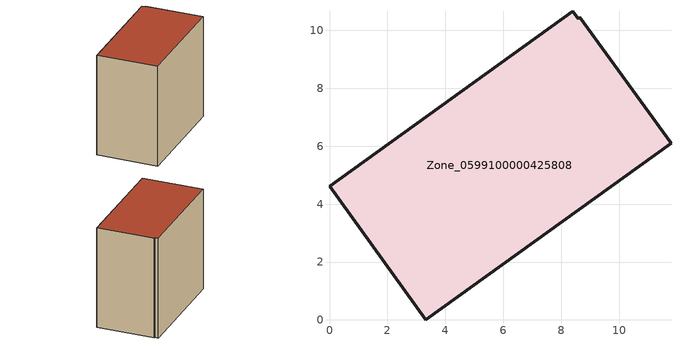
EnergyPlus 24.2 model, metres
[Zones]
Zone_0599100000425808
 floor ground (C_G): 3.33,0 0,4.62 8.4,10.67 8.58,10.4 8.65,10.45 11.79,6.09 z0
 wall outside (C_F): 3.33,0 11.79,6.09 8.65,10.45 8.58,10.4 8.4,10.67 0,4.62 3.33,0 z0:9.59
 roof outside (C_R): 0,4.62 3.33,0 11.79,6.09 8.65,10.45 8.58,10.4 8.4,10.67 z9.59
[BUILDING]
Pand.0599100000425808: North Axis=0; Terrain=City; Loads Convergence Tolerance Value=0.04; Temperature Convergence Tolerance Value=0.4; Solar Distribution=FullExterior; Maximum Number of Warmup Days=25; Minimum Number of Warmup Days=1
[Site:Location]
Rotterdam.The.Hague.AP_ZH_NLD Design_Conditions: Latitude=51.96; Longitude=4.45; Time Zone=1; Elevation=-4.5
[SITE:GROUNDTEMPERATURE:BUILDINGSURFACE]
18, 18, 18, 18, 18, 18, 18, 18, 18, 18, 18, 18
[MATERIAL] Thermal Absorptance=0.9; Solar Absorptance=0.7; Visible Absorptance=0.7
Name | Roughness | Thickness | Conductivity | Density | Specific Heat
G.TI.2006-2014 | MediumSmooth | 0.15 | 0.06 | 540 | 1210
F.TI.2006-2014 | Rough | 0.3 | 0.12 | 1920 | 840
R.TI.2006-2014 | MediumRough | 0.2 | 0.08 | 1500 | 1000
[CONSTRUCTION]
C_G: G.TI.2006-2014
C_F: F.TI.2006-2014
C_R: R.TI.2006-2014
[ZONE]
Zone_0599100000425808: Type=1; Multiplier=1; Ceiling Height=Autocalculate; Volume=Autocalculate; Floor Area=autocalculate; Part of Total Floor Area=Yes
[ZONEINFILTRATION:DESIGNFLOWRATE]
Infil_Zone_0599100000425808: Zone or ZoneList or Space or SpaceList=Zone_0599100000425808; Schedule=AlwaysOn; Design Flow Rate Calculation Method=Flow/Area; Flow Rate per Floor Area=0.0015; Constant Term Coefficient=1; Temperature Term Coefficient=0; Velocity Term Coefficient=0; Velocity Squared Term Coefficient=0
[HVACTEMPLATE:ZONE:IDEALLOADSAIRSYSTEM]
Zone_0599100000425808: Maximum Heating Supply Air Temperature=50; Minimum Cooling Supply Air Temperature=13; Maximum Heating Supply Air Humidity Ratio=0.0156; Minimum Cooling Supply Air Humidity Ratio=0.0077; Heating Limit=NoLimit; Cooling Limit=NoLimit; Dehumidification Control Type=ConstantSensibleHeatRatio; Cooling Sensible Heat Ratio=0.7; Dehumidification Setpoint=60; Humidification Control Type=None; Humidification Setpoint=30; Outdoor Air Method=None; Outdoor Air Flow Rate per Person=0.00944; Outdoor Air Flow Rate per Zone Floor Area=0; Outdoor Air Flow Rate per Zone=0; Demand Controlled Ventilation Type=None; Outdoor Air Economizer Type=NoEconomizer; Heat Recovery Type=None; Sensible Heat Recovery Effectiveness=0.7; Latent Heat Recovery Effectiveness=0.65
[ZONECONTROL:THERMOSTAT]
ThermostatControl_Zone_0599100000425808: Zone or ZoneList=Zone_0599100000425808; Control Type Schedule=DualSetpointControlType; Control 1=Thermostat_Zone_0599100000425808; Temperature Difference Between Cutout And Setpoint=0
[THERMOSTATSETPOINT:DUALSETPOINT]
Thermostat_Zone_0599100000425808: Heating Setpoint Temperature Schedule=HeatingSetpoint_Zone_0599100000425808; Cooling Setpoint Temperature Schedule=CoolingSetpoint_Zone_0599100000425808
[SCHEDULE:COMPACT]
HeatingSetpoint_Zone_0599100000425808: Through: 12/31, For: AllDays, Until: 24:00, 21
CoolingSetpoint_Zone_0599100000425808: Through: 12/31, For: AllDays, Until: 24:00, 24
DualSetpointControlType: Through: 12/31, For: AllDays, Until: 24:00, 4
AlwaysOn: Through: 12/31, For: AllDays, Until: 24:00, 1
